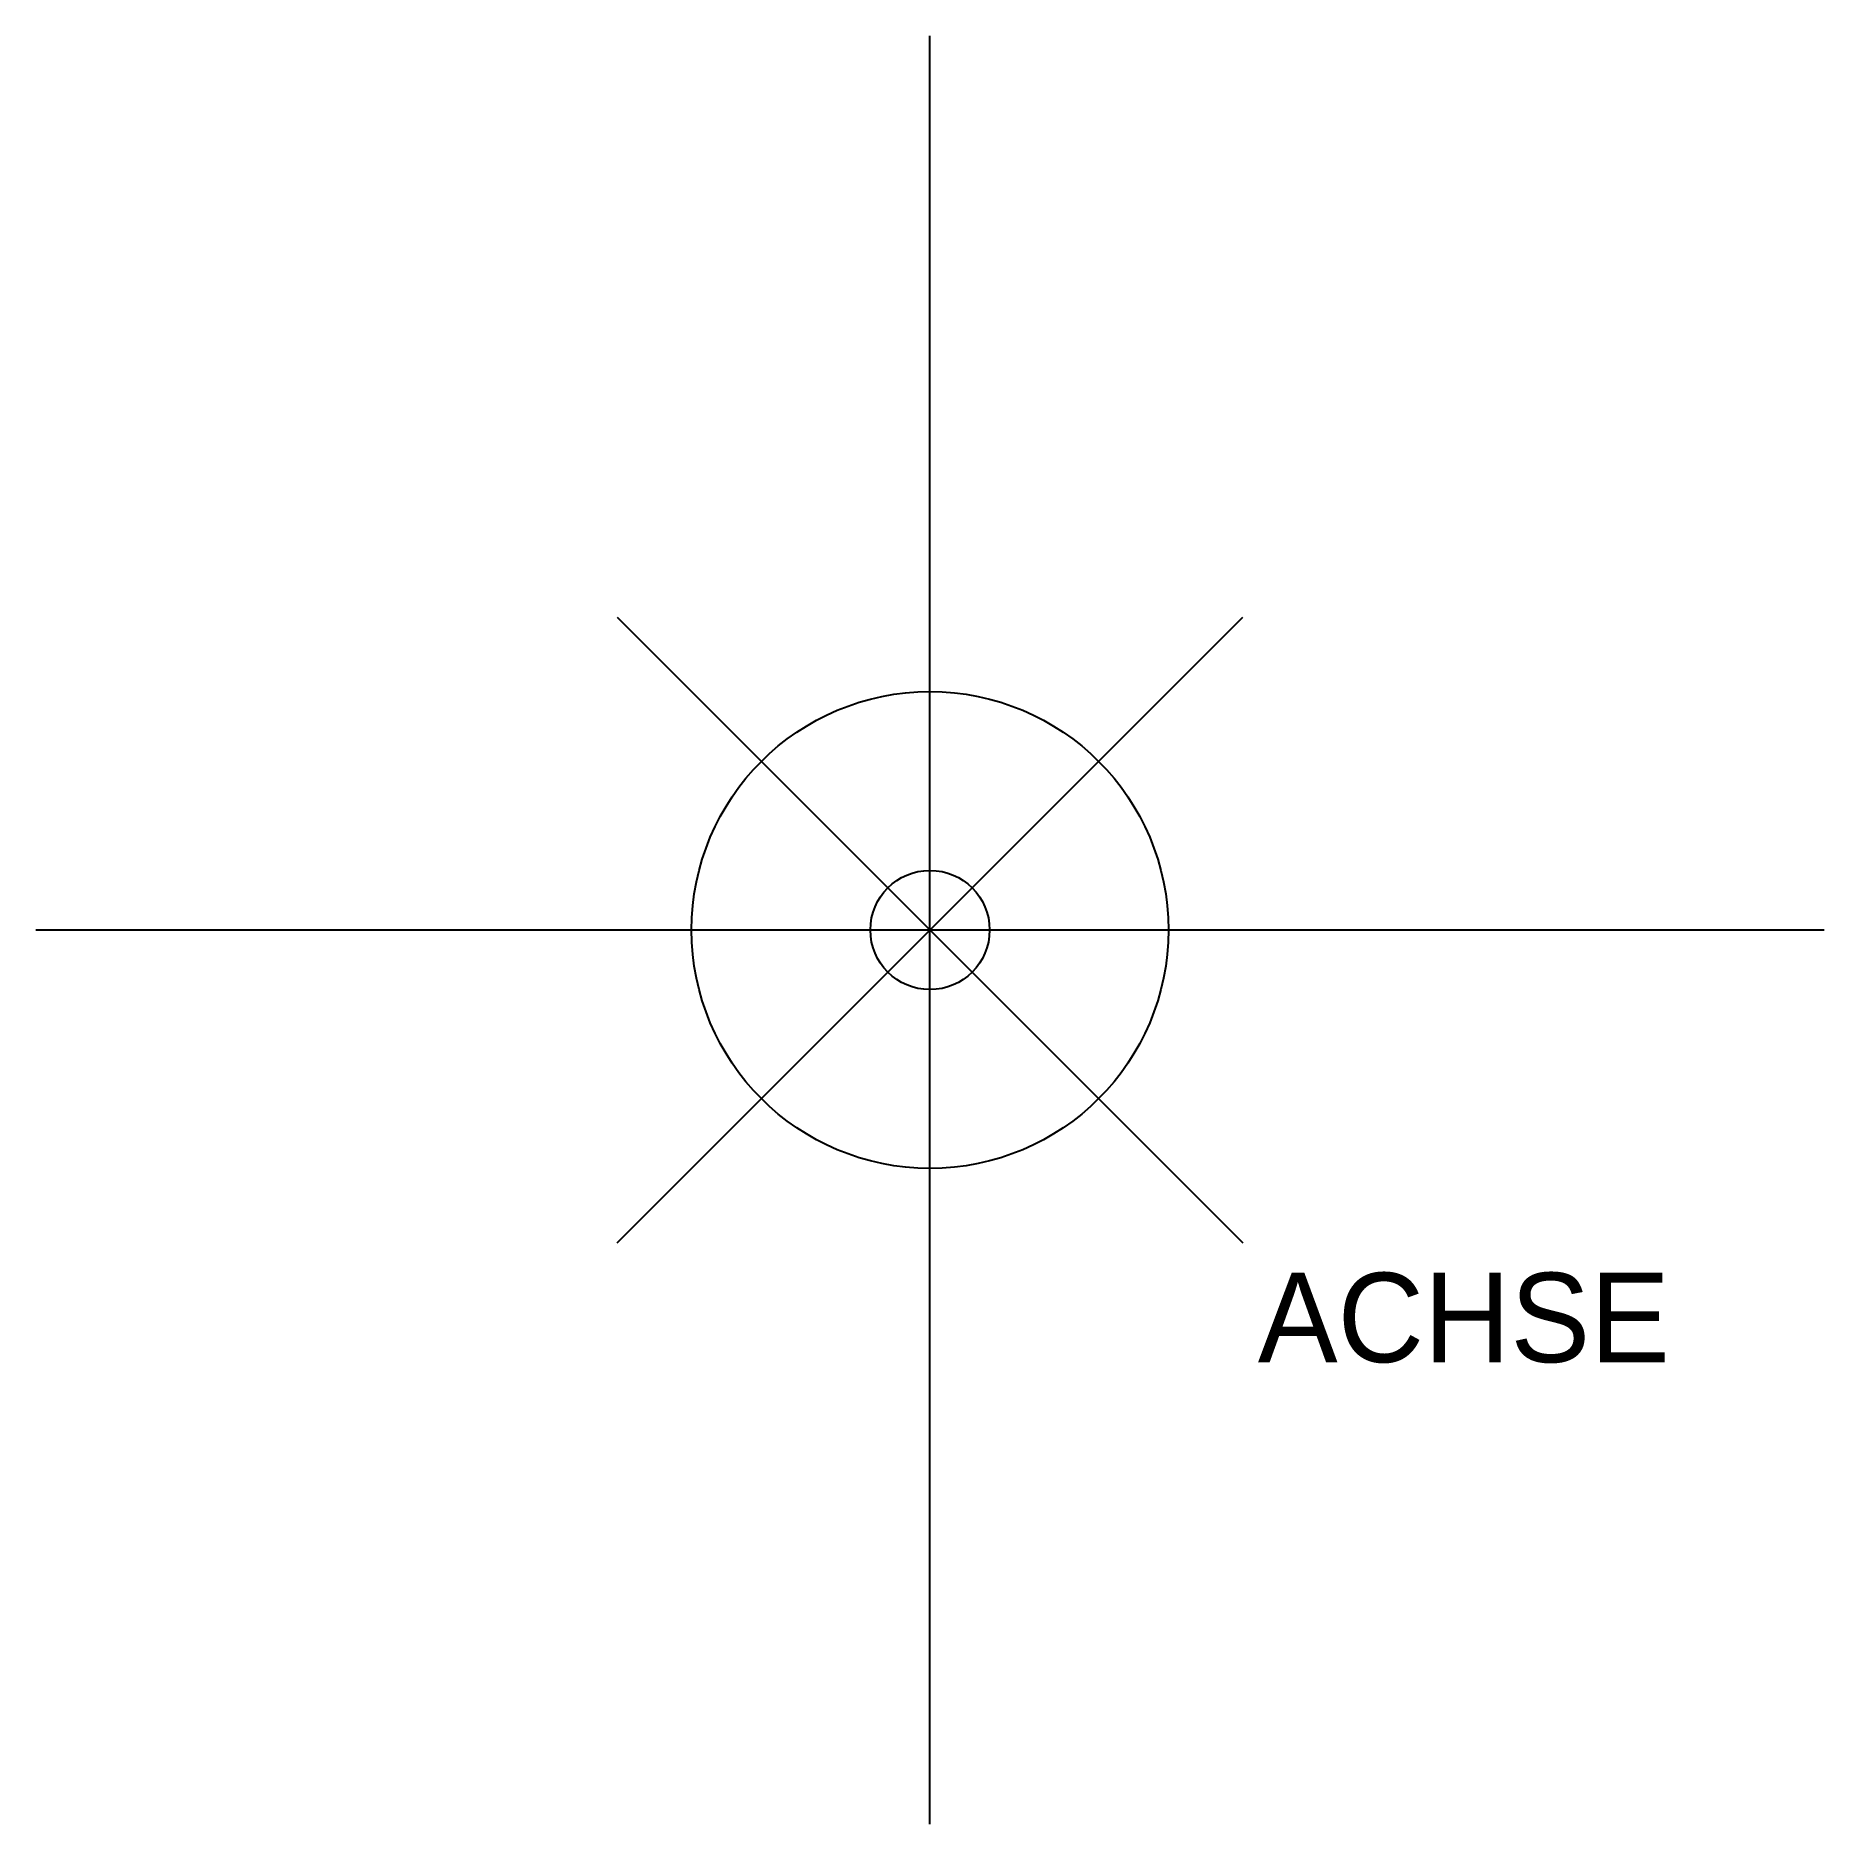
# Model space of a CAD drawing. Header units: metres. Extents: x -1.2 to 1.2, y -1.2 to 1.2.
import ezdxf

# ---------------------------------------------------------------- set-up
doc = ezdxf.new("R2010")
doc.units = ezdxf.units.M
for name, color, linetype in [('KOSMO_AXIS_PRIMARY', 4, 'CONTINUOUS'), ('KOSMO_AXIS_SECONDARY', 2, 'CONTINUOUS'), ('KOSMO_TEXT', 7, 'CONTINUOUS')]:
    doc.layers.add(name, color=color, linetype=linetype)

msp = doc.modelspace()

# ---------------------------------------------------------------- linework, layer by layer
at = {"layer": 'KOSMO_AXIS_PRIMARY'}
for p, q in [((0, -1.2), (0, 1.2)), ((-1.2, 0), (1.2, 0))]:
    msp.add_line(p, q, dxfattribs=at)
msp.add_circle((0, 0), 0.32, dxfattribs=at)
at = {"layer": 'KOSMO_AXIS_SECONDARY'}
for p, q in [((-0.42, -0.42), (0.42, 0.42)), ((-0.42, 0.42), (0.42, -0.42))]:
    msp.add_line(p, q, dxfattribs=at)
msp.add_circle((0, 0), 0.08, dxfattribs=at)

# ---------------------------------------------------------------- texts
at = {"layer": 'KOSMO_TEXT'}
msp.add_text('ACHSE', height=0.12, dxfattribs=at).set_placement((0.44, -0.58))

doc.saveas('drawing.dxf')
